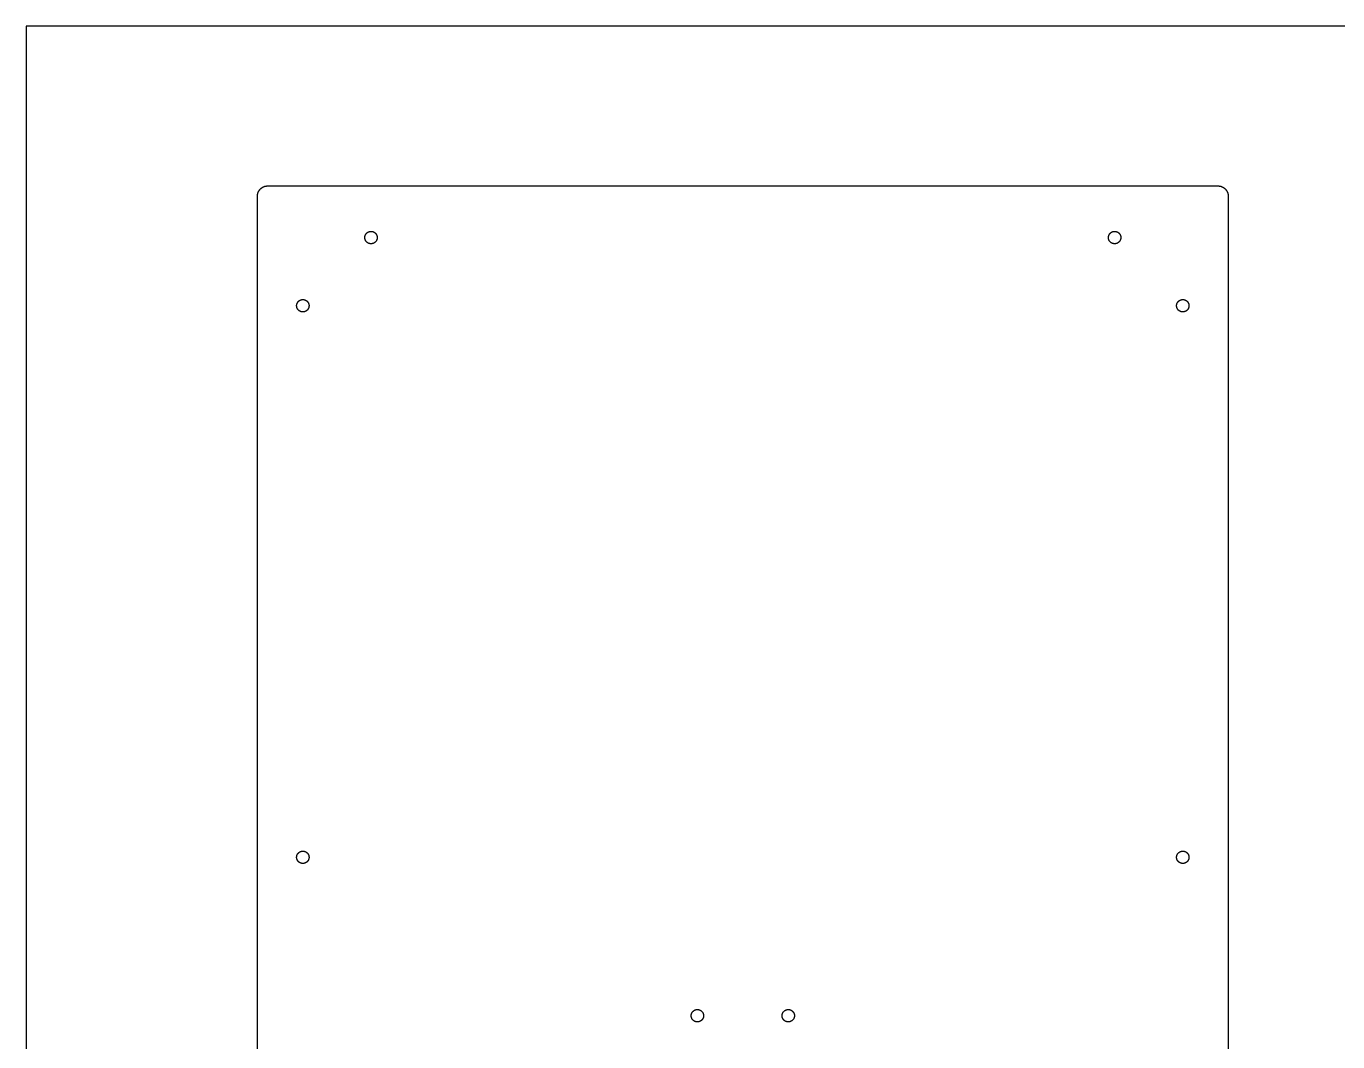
# Model space of a CAD drawing. Header units: millimetres. Extents: x 0 to 1736, y 0 to 1922.
# Drawn here: x 0 to 635, y 469 to 961 of the extents above; entities that cross this region are included whole.
import ezdxf

# ---------------------------------------------------------------- set-up
doc = ezdxf.new("R2010")
doc.units = ezdxf.units.MM
doc.header["$MEASUREMENT"] = 0
doc.layers.add('Default', color=18, linetype='Continuous', true_color=0x000000)

msp = doc.modelspace()

# ---------------------------------------------------------------- linework, layer by layer
at = {"layer": 'Default', "color": 251, "true_color": 0x696969}
msp.add_lwpolyline([(0, 0), (1736, 0), (1736, 961), (0, 961)], close=True, dxfattribs=at)
at = {"layer": 'Default'}
msp.add_lwpolyline([(111.91, 238.69), (111.91, 878.69), (111.91, 878.8), (111.92, 878.91), (111.92, 879.02), (111.93, 879.14), (111.95, 879.25), (111.96, 879.37), (111.98, 879.48), (112, 879.6), (112.02, 879.71), (112.05, 879.83), (112.07, 879.95), (112.11, 880.06), (112.14, 880.18), (112.18, 880.3), (112.22, 880.41), (112.26, 880.53), (112.31, 880.64), (112.36, 880.76), (112.42, 880.87), (112.47, 880.99), (112.53, 881.1), (112.59, 881.21), (112.66, 881.32), (112.73, 881.42), (112.8, 881.53), (112.87, 881.64), (112.95, 881.74), (113.03, 881.84), (113.11, 881.94), (113.2, 882.04), (113.29, 882.13), (113.38, 882.22), (113.47, 882.31), (113.57, 882.4), (113.66, 882.49), (113.76, 882.57), (113.86, 882.65), (113.97, 882.73), (114.07, 882.8), (114.18, 882.87), (114.29, 882.94), (114.39, 883.01), (114.51, 883.07), (114.62, 883.13), (114.73, 883.19), (114.84, 883.24), (114.96, 883.29), (115.07, 883.34), (115.19, 883.38), (115.3, 883.42), (115.42, 883.46), (115.54, 883.5), (115.65, 883.53), (115.77, 883.56), (115.89, 883.58), (116, 883.61), (116.12, 883.63), (116.24, 883.64), (116.35, 883.66), (116.46, 883.67), (116.58, 883.68), (116.69, 883.68), (116.8, 883.69), (116.91, 883.69), (576.91, 883.69), (577.02, 883.69), (577.14, 883.68), (577.25, 883.68), (577.36, 883.67), (577.48, 883.66), (577.59, 883.64), (577.71, 883.63), (577.82, 883.61), (577.94, 883.58), (578.06, 883.56), (578.17, 883.53), (578.29, 883.5), (578.41, 883.46), (578.52, 883.42), (578.64, 883.38), (578.75, 883.34), (578.87, 883.29), (578.98, 883.24), (579.1, 883.19), (579.21, 883.13), (579.32, 883.07), (579.43, 883.01), (579.54, 882.94), (579.65, 882.87), (579.76, 882.8), (579.86, 882.73), (579.96, 882.65), (580.07, 882.57), (580.16, 882.49), (580.26, 882.4), (580.36, 882.31), (580.45, 882.22), (580.54, 882.13), (580.63, 882.04), (580.71, 881.94), (580.8, 881.84), (580.88, 881.74), (580.95, 881.64), (581.03, 881.53), (581.1, 881.42), (581.17, 881.32), (581.23, 881.21), (581.3, 881.1), (581.35, 880.99), (581.41, 880.87), (581.46, 880.76), (581.52, 880.64), (581.56, 880.53), (581.61, 880.41), (581.65, 880.3), (581.69, 880.18), (581.72, 880.06), (581.75, 879.95), (581.78, 879.83), (581.81, 879.71), (581.83, 879.6), (581.85, 879.48), (581.87, 879.37), (581.88, 879.25), (581.89, 879.14), (581.9, 879.02), (581.91, 878.91), (581.91, 878.8), (581.91, 878.69), (581.91, 238.69)], dxfattribs=at)
for points in [[(166.91, 861.69), (166.98, 861.69), (167.05, 861.69), (167.11, 861.68), (167.18, 861.68), (167.25, 861.67), (167.32, 861.66), (167.39, 861.65), (167.46, 861.64), (167.53, 861.63), (167.6, 861.61), (167.67, 861.59), (167.74, 861.57), (167.81, 861.55), (167.88, 861.53), (167.95, 861.5), (168.02, 861.48), (168.09, 861.45), (168.16, 861.42), (168.22, 861.39), (168.29, 861.35), (168.36, 861.32), (168.42, 861.28), (168.49, 861.24), (168.56, 861.2), (168.62, 861.16), (168.68, 861.11), (168.74, 861.07), (168.8, 861.02), (168.86, 860.97), (168.92, 860.92), (168.98, 860.86), (169.03, 860.81), (169.09, 860.75), (169.14, 860.7), (169.19, 860.64), (169.24, 860.58), (169.29, 860.52), (169.34, 860.46), (169.38, 860.39), (169.42, 860.33), (169.47, 860.27), (169.51, 860.2), (169.54, 860.13), (169.58, 860.07), (169.61, 860), (169.64, 859.93), (169.67, 859.86), (169.7, 859.79), (169.73, 859.72), (169.75, 859.65), (169.78, 859.58), (169.8, 859.51), (169.82, 859.44), (169.83, 859.37), (169.85, 859.3), (169.86, 859.23), (169.88, 859.17), (169.89, 859.1), (169.89, 859.03), (169.9, 858.96), (169.91, 858.89), (169.91, 858.82), (169.91, 858.76), (169.91, 858.69), (169.91, 858.62), (169.91, 858.56), (169.91, 858.49), (169.9, 858.42), (169.89, 858.35), (169.89, 858.28), (169.88, 858.21), (169.86, 858.14), (169.85, 858.07), (169.83, 858), (169.82, 857.93), (169.8, 857.86), (169.78, 857.79), (169.75, 857.72), (169.73, 857.65), (169.7, 857.58), (169.67, 857.52), (169.64, 857.45), (169.61, 857.38), (169.58, 857.31), (169.54, 857.24), (169.51, 857.18), (169.47, 857.11), (169.42, 857.05), (169.38, 856.98), (169.34, 856.92), (169.29, 856.86), (169.24, 856.8), (169.19, 856.74), (169.14, 856.68), (169.09, 856.62), (169.03, 856.57), (168.98, 856.51), (168.92, 856.46), (168.86, 856.41), (168.8, 856.36), (168.74, 856.31), (168.68, 856.27), (168.62, 856.22), (168.56, 856.18), (168.49, 856.14), (168.42, 856.1), (168.36, 856.06), (168.29, 856.02), (168.22, 855.99), (168.16, 855.96), (168.09, 855.93), (168.02, 855.9), (167.95, 855.87), (167.88, 855.85), (167.81, 855.83), (167.74, 855.8), (167.67, 855.79), (167.6, 855.77), (167.53, 855.75), (167.46, 855.74), (167.39, 855.73), (167.32, 855.72), (167.25, 855.71), (167.18, 855.7), (167.11, 855.7), (167.05, 855.69), (166.98, 855.69), (166.91, 855.69), (166.85, 855.69), (166.78, 855.69), (166.71, 855.7), (166.64, 855.7), (166.58, 855.71), (166.51, 855.72), (166.44, 855.73), (166.37, 855.74), (166.3, 855.75), (166.23, 855.77), (166.16, 855.79), (166.09, 855.8), (166.02, 855.83), (165.95, 855.85), (165.88, 855.87), (165.81, 855.9), (165.74, 855.93), (165.67, 855.96), (165.6, 855.99), (165.54, 856.02), (165.47, 856.06), (165.4, 856.1), (165.34, 856.14), (165.27, 856.18), (165.21, 856.22), (165.15, 856.27), (165.08, 856.31), (165.02, 856.36), (164.96, 856.41), (164.9, 856.46), (164.85, 856.51), (164.79, 856.57), (164.74, 856.62), (164.69, 856.68), (164.63, 856.74), (164.58, 856.8), (164.54, 856.86), (164.49, 856.92), (164.45, 856.98), (164.4, 857.05), (164.36, 857.11), (164.32, 857.18), (164.28, 857.24), (164.25, 857.31), (164.21, 857.38), (164.18, 857.45), (164.15, 857.52), (164.12, 857.58), (164.1, 857.65), (164.07, 857.72), (164.05, 857.79), (164.03, 857.86), (164.01, 857.93), (163.99, 858), (163.98, 858.07), (163.96, 858.14), (163.95, 858.21), (163.94, 858.28), (163.93, 858.35), (163.93, 858.42), (163.92, 858.49), (163.92, 858.56), (163.91, 858.62), (163.91, 858.69), (163.91, 858.76), (163.92, 858.82), (163.92, 858.89), (163.93, 858.96), (163.93, 859.03), (163.94, 859.1), (163.95, 859.17), (163.96, 859.23), (163.98, 859.3), (163.99, 859.37), (164.01, 859.44), (164.03, 859.51), (164.05, 859.58), (164.07, 859.65), (164.1, 859.72), (164.12, 859.79), (164.15, 859.86), (164.18, 859.93), (164.21, 860), (164.25, 860.07), (164.28, 860.13), (164.32, 860.2), (164.36, 860.27), (164.4, 860.33), (164.45, 860.39), (164.49, 860.46), (164.54, 860.52), (164.58, 860.58), (164.63, 860.64), (164.69, 860.7), (164.74, 860.75), (164.79, 860.81), (164.85, 860.86), (164.9, 860.92), (164.96, 860.97), (165.02, 861.02), (165.08, 861.07), (165.15, 861.11), (165.21, 861.16), (165.27, 861.2), (165.34, 861.24), (165.4, 861.28), (165.47, 861.32), (165.54, 861.35), (165.6, 861.39), (165.67, 861.42), (165.74, 861.45), (165.81, 861.48), (165.88, 861.5), (165.95, 861.53), (166.02, 861.55), (166.09, 861.57), (166.16, 861.59), (166.23, 861.61), (166.3, 861.63), (166.37, 861.64), (166.44, 861.65), (166.51, 861.66), (166.58, 861.67), (166.64, 861.68), (166.71, 861.68), (166.78, 861.69), (166.85, 861.69)], [(526.91, 861.69), (526.98, 861.69), (527.05, 861.69), (527.11, 861.68), (527.18, 861.68), (527.25, 861.67), (527.32, 861.66), (527.39, 861.65), (527.46, 861.64), (527.53, 861.63), (527.6, 861.61), (527.67, 861.59), (527.74, 861.57), (527.81, 861.55), (527.88, 861.53), (527.95, 861.5), (528.02, 861.48), (528.09, 861.45), (528.16, 861.42), (528.22, 861.39), (528.29, 861.35), (528.36, 861.32), (528.42, 861.28), (528.49, 861.24), (528.56, 861.2), (528.62, 861.16), (528.68, 861.11), (528.74, 861.07), (528.8, 861.02), (528.86, 860.97), (528.92, 860.92), (528.98, 860.86), (529.03, 860.81), (529.09, 860.75), (529.14, 860.7), (529.19, 860.64), (529.24, 860.58), (529.29, 860.52), (529.34, 860.46), (529.38, 860.39), (529.42, 860.33), (529.47, 860.27), (529.51, 860.2), (529.54, 860.13), (529.58, 860.07), (529.61, 860), (529.64, 859.93), (529.67, 859.86), (529.7, 859.79), (529.73, 859.72), (529.75, 859.65), (529.78, 859.58), (529.8, 859.51), (529.82, 859.44), (529.83, 859.37), (529.85, 859.3), (529.86, 859.23), (529.88, 859.17), (529.89, 859.1), (529.89, 859.03), (529.9, 858.96), (529.91, 858.89), (529.91, 858.82), (529.91, 858.76), (529.91, 858.69), (529.91, 858.62), (529.91, 858.56), (529.91, 858.49), (529.9, 858.42), (529.89, 858.35), (529.89, 858.28), (529.88, 858.21), (529.86, 858.14), (529.85, 858.07), (529.83, 858), (529.82, 857.93), (529.8, 857.86), (529.78, 857.79), (529.75, 857.72), (529.73, 857.65), (529.7, 857.58), (529.67, 857.52), (529.64, 857.45), (529.61, 857.38), (529.58, 857.31), (529.54, 857.24), (529.51, 857.18), (529.47, 857.11), (529.42, 857.05), (529.38, 856.98), (529.34, 856.92), (529.29, 856.86), (529.24, 856.8), (529.19, 856.74), (529.14, 856.68), (529.09, 856.62), (529.03, 856.57), (528.98, 856.51), (528.92, 856.46), (528.86, 856.41), (528.8, 856.36), (528.74, 856.31), (528.68, 856.27), (528.62, 856.22), (528.56, 856.18), (528.49, 856.14), (528.42, 856.1), (528.36, 856.06), (528.29, 856.02), (528.22, 855.99), (528.16, 855.96), (528.09, 855.93), (528.02, 855.9), (527.95, 855.87), (527.88, 855.85), (527.81, 855.83), (527.74, 855.8), (527.67, 855.79), (527.6, 855.77), (527.53, 855.75), (527.46, 855.74), (527.39, 855.73), (527.32, 855.72), (527.25, 855.71), (527.18, 855.7), (527.11, 855.7), (527.05, 855.69), (526.98, 855.69), (526.91, 855.69), (526.85, 855.69), (526.78, 855.69), (526.71, 855.7), (526.64, 855.7), (526.58, 855.71), (526.51, 855.72), (526.44, 855.73), (526.37, 855.74), (526.3, 855.75), (526.23, 855.77), (526.16, 855.79), (526.09, 855.8), (526.02, 855.83), (525.95, 855.85), (525.88, 855.87), (525.81, 855.9), (525.74, 855.93), (525.67, 855.96), (525.6, 855.99), (525.54, 856.02), (525.47, 856.06), (525.4, 856.1), (525.34, 856.14), (525.27, 856.18), (525.21, 856.22), (525.15, 856.27), (525.08, 856.31), (525.02, 856.36), (524.96, 856.41), (524.9, 856.46), (524.85, 856.51), (524.79, 856.57), (524.74, 856.62), (524.69, 856.68), (524.63, 856.74), (524.58, 856.8), (524.54, 856.86), (524.49, 856.92), (524.45, 856.98), (524.4, 857.05), (524.36, 857.11), (524.32, 857.18), (524.28, 857.24), (524.25, 857.31), (524.21, 857.38), (524.18, 857.45), (524.15, 857.52), (524.12, 857.58), (524.1, 857.65), (524.07, 857.72), (524.05, 857.79), (524.03, 857.86), (524.01, 857.93), (523.99, 858), (523.98, 858.07), (523.96, 858.14), (523.95, 858.21), (523.94, 858.28), (523.93, 858.35), (523.93, 858.42), (523.92, 858.49), (523.92, 858.56), (523.91, 858.62), (523.91, 858.69), (523.91, 858.76), (523.92, 858.82), (523.92, 858.89), (523.93, 858.96), (523.93, 859.03), (523.94, 859.1), (523.95, 859.17), (523.96, 859.23), (523.98, 859.3), (523.99, 859.37), (524.01, 859.44), (524.03, 859.51), (524.05, 859.58), (524.07, 859.65), (524.1, 859.72), (524.12, 859.79), (524.15, 859.86), (524.18, 859.93), (524.21, 860), (524.25, 860.07), (524.28, 860.13), (524.32, 860.2), (524.36, 860.27), (524.4, 860.33), (524.45, 860.39), (524.49, 860.46), (524.54, 860.52), (524.58, 860.58), (524.63, 860.64), (524.69, 860.7), (524.74, 860.75), (524.79, 860.81), (524.85, 860.86), (524.9, 860.92), (524.96, 860.97), (525.02, 861.02), (525.08, 861.07), (525.15, 861.11), (525.21, 861.16), (525.27, 861.2), (525.34, 861.24), (525.4, 861.28), (525.47, 861.32), (525.54, 861.35), (525.6, 861.39), (525.67, 861.42), (525.74, 861.45), (525.81, 861.48), (525.88, 861.5), (525.95, 861.53), (526.02, 861.55), (526.09, 861.57), (526.16, 861.59), (526.23, 861.61), (526.3, 861.63), (526.37, 861.64), (526.44, 861.65), (526.51, 861.66), (526.58, 861.67), (526.64, 861.68), (526.71, 861.68), (526.78, 861.69), (526.85, 861.69)], [(133.91, 828.69), (133.98, 828.69), (134.05, 828.69), (134.11, 828.68), (134.18, 828.68), (134.25, 828.67), (134.32, 828.66), (134.39, 828.65), (134.46, 828.64), (134.53, 828.63), (134.6, 828.61), (134.67, 828.59), (134.74, 828.57), (134.81, 828.55), (134.88, 828.53), (134.95, 828.5), (135.02, 828.48), (135.09, 828.45), (135.16, 828.42), (135.22, 828.39), (135.29, 828.35), (135.36, 828.32), (135.42, 828.28), (135.49, 828.24), (135.56, 828.2), (135.62, 828.16), (135.68, 828.11), (135.74, 828.07), (135.8, 828.02), (135.86, 827.97), (135.92, 827.92), (135.98, 827.86), (136.03, 827.81), (136.09, 827.75), (136.14, 827.7), (136.19, 827.64), (136.24, 827.58), (136.29, 827.52), (136.34, 827.46), (136.38, 827.39), (136.42, 827.33), (136.47, 827.27), (136.51, 827.2), (136.54, 827.13), (136.58, 827.07), (136.61, 827), (136.64, 826.93), (136.67, 826.86), (136.7, 826.79), (136.73, 826.72), (136.75, 826.65), (136.78, 826.58), (136.8, 826.51), (136.82, 826.44), (136.83, 826.37), (136.85, 826.3), (136.86, 826.23), (136.88, 826.17), (136.89, 826.1), (136.89, 826.03), (136.9, 825.96), (136.91, 825.89), (136.91, 825.82), (136.91, 825.76), (136.91, 825.69), (136.91, 825.62), (136.91, 825.56), (136.91, 825.49), (136.9, 825.42), (136.89, 825.35), (136.89, 825.28), (136.88, 825.21), (136.86, 825.14), (136.85, 825.07), (136.83, 825), (136.82, 824.93), (136.8, 824.86), (136.78, 824.79), (136.75, 824.72), (136.73, 824.65), (136.7, 824.58), (136.67, 824.52), (136.64, 824.45), (136.61, 824.38), (136.58, 824.31), (136.54, 824.24), (136.51, 824.18), (136.47, 824.11), (136.42, 824.05), (136.38, 823.98), (136.34, 823.92), (136.29, 823.86), (136.24, 823.8), (136.19, 823.74), (136.14, 823.68), (136.09, 823.62), (136.03, 823.57), (135.98, 823.51), (135.92, 823.46), (135.86, 823.41), (135.8, 823.36), (135.74, 823.31), (135.68, 823.27), (135.62, 823.22), (135.56, 823.18), (135.49, 823.14), (135.42, 823.1), (135.36, 823.06), (135.29, 823.02), (135.22, 822.99), (135.16, 822.96), (135.09, 822.93), (135.02, 822.9), (134.95, 822.87), (134.88, 822.85), (134.81, 822.83), (134.74, 822.8), (134.67, 822.79), (134.6, 822.77), (134.53, 822.75), (134.46, 822.74), (134.39, 822.73), (134.32, 822.72), (134.25, 822.71), (134.18, 822.7), (134.11, 822.7), (134.05, 822.69), (133.98, 822.69), (133.91, 822.69), (133.85, 822.69), (133.78, 822.69), (133.71, 822.7), (133.64, 822.7), (133.58, 822.71), (133.51, 822.72), (133.44, 822.73), (133.37, 822.74), (133.3, 822.75), (133.23, 822.77), (133.16, 822.79), (133.09, 822.8), (133.02, 822.83), (132.95, 822.85), (132.88, 822.87), (132.81, 822.9), (132.74, 822.93), (132.67, 822.96), (132.6, 822.99), (132.54, 823.02), (132.47, 823.06), (132.4, 823.1), (132.34, 823.14), (132.27, 823.18), (132.21, 823.22), (132.15, 823.27), (132.08, 823.31), (132.02, 823.36), (131.96, 823.41), (131.9, 823.46), (131.85, 823.51), (131.79, 823.57), (131.74, 823.62), (131.69, 823.68), (131.63, 823.74), (131.58, 823.8), (131.54, 823.86), (131.49, 823.92), (131.45, 823.98), (131.4, 824.05), (131.36, 824.11), (131.32, 824.18), (131.28, 824.24), (131.25, 824.31), (131.21, 824.38), (131.18, 824.45), (131.15, 824.52), (131.12, 824.58), (131.1, 824.65), (131.07, 824.72), (131.05, 824.79), (131.03, 824.86), (131.01, 824.93), (130.99, 825), (130.98, 825.07), (130.96, 825.14), (130.95, 825.21), (130.94, 825.28), (130.93, 825.35), (130.93, 825.42), (130.92, 825.49), (130.92, 825.56), (130.91, 825.62), (130.91, 825.69), (130.91, 825.76), (130.92, 825.82), (130.92, 825.89), (130.93, 825.96), (130.93, 826.03), (130.94, 826.1), (130.95, 826.17), (130.96, 826.23), (130.98, 826.3), (130.99, 826.37), (131.01, 826.44), (131.03, 826.51), (131.05, 826.58), (131.07, 826.65), (131.1, 826.72), (131.12, 826.79), (131.15, 826.86), (131.18, 826.93), (131.21, 827), (131.25, 827.07), (131.28, 827.13), (131.32, 827.2), (131.36, 827.27), (131.4, 827.33), (131.45, 827.39), (131.49, 827.46), (131.54, 827.52), (131.58, 827.58), (131.63, 827.64), (131.69, 827.7), (131.74, 827.75), (131.79, 827.81), (131.85, 827.86), (131.9, 827.92), (131.96, 827.97), (132.02, 828.02), (132.08, 828.07), (132.15, 828.11), (132.21, 828.16), (132.27, 828.2), (132.34, 828.24), (132.4, 828.28), (132.47, 828.32), (132.54, 828.35), (132.6, 828.39), (132.67, 828.42), (132.74, 828.45), (132.81, 828.48), (132.88, 828.5), (132.95, 828.53), (133.02, 828.55), (133.09, 828.57), (133.16, 828.59), (133.23, 828.61), (133.3, 828.63), (133.37, 828.64), (133.44, 828.65), (133.51, 828.66), (133.58, 828.67), (133.64, 828.68), (133.71, 828.68), (133.78, 828.69), (133.85, 828.69)], [(559.91, 828.69), (559.98, 828.69), (560.05, 828.69), (560.11, 828.68), (560.18, 828.68), (560.25, 828.67), (560.32, 828.66), (560.39, 828.65), (560.46, 828.64), (560.53, 828.63), (560.6, 828.61), (560.67, 828.59), (560.74, 828.57), (560.81, 828.55), (560.88, 828.53), (560.95, 828.5), (561.02, 828.48), (561.09, 828.45), (561.16, 828.42), (561.22, 828.39), (561.29, 828.35), (561.36, 828.32), (561.42, 828.28), (561.49, 828.24), (561.56, 828.2), (561.62, 828.16), (561.68, 828.11), (561.74, 828.07), (561.8, 828.02), (561.86, 827.97), (561.92, 827.92), (561.98, 827.86), (562.03, 827.81), (562.09, 827.75), (562.14, 827.7), (562.19, 827.64), (562.24, 827.58), (562.29, 827.52), (562.34, 827.46), (562.38, 827.39), (562.42, 827.33), (562.47, 827.27), (562.51, 827.2), (562.54, 827.13), (562.58, 827.07), (562.61, 827), (562.64, 826.93), (562.67, 826.86), (562.7, 826.79), (562.73, 826.72), (562.75, 826.65), (562.78, 826.58), (562.8, 826.51), (562.82, 826.44), (562.83, 826.37), (562.85, 826.3), (562.86, 826.23), (562.88, 826.17), (562.89, 826.1), (562.89, 826.03), (562.9, 825.96), (562.91, 825.89), (562.91, 825.82), (562.91, 825.76), (562.91, 825.69), (562.91, 825.62), (562.91, 825.56), (562.91, 825.49), (562.9, 825.42), (562.89, 825.35), (562.89, 825.28), (562.88, 825.21), (562.86, 825.14), (562.85, 825.07), (562.83, 825), (562.82, 824.93), (562.8, 824.86), (562.78, 824.79), (562.75, 824.72), (562.73, 824.65), (562.7, 824.58), (562.67, 824.52), (562.64, 824.45), (562.61, 824.38), (562.58, 824.31), (562.54, 824.24), (562.51, 824.18), (562.47, 824.11), (562.42, 824.05), (562.38, 823.98), (562.34, 823.92), (562.29, 823.86), (562.24, 823.8), (562.19, 823.74), (562.14, 823.68), (562.09, 823.62), (562.03, 823.57), (561.98, 823.51), (561.92, 823.46), (561.86, 823.41), (561.8, 823.36), (561.74, 823.31), (561.68, 823.27), (561.62, 823.22), (561.56, 823.18), (561.49, 823.14), (561.42, 823.1), (561.36, 823.06), (561.29, 823.02), (561.22, 822.99), (561.16, 822.96), (561.09, 822.93), (561.02, 822.9), (560.95, 822.87), (560.88, 822.85), (560.81, 822.83), (560.74, 822.8), (560.67, 822.79), (560.6, 822.77), (560.53, 822.75), (560.46, 822.74), (560.39, 822.73), (560.32, 822.72), (560.25, 822.71), (560.18, 822.7), (560.11, 822.7), (560.05, 822.69), (559.98, 822.69), (559.91, 822.69), (559.85, 822.69), (559.78, 822.69), (559.71, 822.7), (559.64, 822.7), (559.58, 822.71), (559.51, 822.72), (559.44, 822.73), (559.37, 822.74), (559.3, 822.75), (559.23, 822.77), (559.16, 822.79), (559.09, 822.8), (559.02, 822.83), (558.95, 822.85), (558.88, 822.87), (558.81, 822.9), (558.74, 822.93), (558.67, 822.96), (558.6, 822.99), (558.54, 823.02), (558.47, 823.06), (558.4, 823.1), (558.34, 823.14), (558.27, 823.18), (558.21, 823.22), (558.15, 823.27), (558.08, 823.31), (558.02, 823.36), (557.96, 823.41), (557.9, 823.46), (557.85, 823.51), (557.79, 823.57), (557.74, 823.62), (557.69, 823.68), (557.63, 823.74), (557.58, 823.8), (557.54, 823.86), (557.49, 823.92), (557.45, 823.98), (557.4, 824.05), (557.36, 824.11), (557.32, 824.18), (557.28, 824.24), (557.25, 824.31), (557.21, 824.38), (557.18, 824.45), (557.15, 824.52), (557.12, 824.58), (557.1, 824.65), (557.07, 824.72), (557.05, 824.79), (557.03, 824.86), (557.01, 824.93), (556.99, 825), (556.98, 825.07), (556.96, 825.14), (556.95, 825.21), (556.94, 825.28), (556.93, 825.35), (556.93, 825.42), (556.92, 825.49), (556.92, 825.56), (556.91, 825.62), (556.91, 825.69), (556.91, 825.76), (556.92, 825.82), (556.92, 825.89), (556.93, 825.96), (556.93, 826.03), (556.94, 826.1), (556.95, 826.17), (556.96, 826.23), (556.98, 826.3), (556.99, 826.37), (557.01, 826.44), (557.03, 826.51), (557.05, 826.58), (557.07, 826.65), (557.1, 826.72), (557.12, 826.79), (557.15, 826.86), (557.18, 826.93), (557.21, 827), (557.25, 827.07), (557.28, 827.13), (557.32, 827.2), (557.36, 827.27), (557.4, 827.33), (557.45, 827.39), (557.49, 827.46), (557.54, 827.52), (557.58, 827.58), (557.63, 827.64), (557.69, 827.7), (557.74, 827.75), (557.79, 827.81), (557.85, 827.86), (557.9, 827.92), (557.96, 827.97), (558.02, 828.02), (558.08, 828.07), (558.15, 828.11), (558.21, 828.16), (558.27, 828.2), (558.34, 828.24), (558.4, 828.28), (558.47, 828.32), (558.54, 828.35), (558.6, 828.39), (558.67, 828.42), (558.74, 828.45), (558.81, 828.48), (558.88, 828.5), (558.95, 828.53), (559.02, 828.55), (559.09, 828.57), (559.16, 828.59), (559.23, 828.61), (559.3, 828.63), (559.37, 828.64), (559.44, 828.65), (559.51, 828.66), (559.58, 828.67), (559.64, 828.68), (559.71, 828.68), (559.78, 828.69), (559.85, 828.69)], [(133.91, 561.69), (133.98, 561.69), (134.05, 561.69), (134.11, 561.68), (134.18, 561.68), (134.25, 561.67), (134.32, 561.66), (134.39, 561.65), (134.46, 561.64), (134.53, 561.63), (134.6, 561.61), (134.67, 561.59), (134.74, 561.57), (134.81, 561.55), (134.88, 561.53), (134.95, 561.5), (135.02, 561.48), (135.09, 561.45), (135.16, 561.42), (135.22, 561.39), (135.29, 561.35), (135.36, 561.32), (135.42, 561.28), (135.49, 561.24), (135.56, 561.2), (135.62, 561.16), (135.68, 561.11), (135.74, 561.07), (135.8, 561.02), (135.86, 560.97), (135.92, 560.92), (135.98, 560.86), (136.03, 560.81), (136.09, 560.75), (136.14, 560.7), (136.19, 560.64), (136.24, 560.58), (136.29, 560.52), (136.34, 560.46), (136.38, 560.39), (136.42, 560.33), (136.47, 560.27), (136.51, 560.2), (136.54, 560.13), (136.58, 560.07), (136.61, 560), (136.64, 559.93), (136.67, 559.86), (136.7, 559.79), (136.73, 559.72), (136.75, 559.65), (136.78, 559.58), (136.8, 559.51), (136.82, 559.44), (136.83, 559.37), (136.85, 559.3), (136.86, 559.23), (136.88, 559.17), (136.89, 559.1), (136.89, 559.03), (136.9, 558.96), (136.91, 558.89), (136.91, 558.82), (136.91, 558.76), (136.91, 558.69), (136.91, 558.62), (136.91, 558.56), (136.91, 558.49), (136.9, 558.42), (136.89, 558.35), (136.89, 558.28), (136.88, 558.21), (136.86, 558.14), (136.85, 558.07), (136.83, 558), (136.82, 557.93), (136.8, 557.86), (136.78, 557.79), (136.75, 557.72), (136.73, 557.65), (136.7, 557.58), (136.67, 557.52), (136.64, 557.45), (136.61, 557.38), (136.58, 557.31), (136.54, 557.24), (136.51, 557.18), (136.47, 557.11), (136.42, 557.05), (136.38, 556.98), (136.34, 556.92), (136.29, 556.86), (136.24, 556.8), (136.19, 556.74), (136.14, 556.68), (136.09, 556.62), (136.03, 556.57), (135.98, 556.51), (135.92, 556.46), (135.86, 556.41), (135.8, 556.36), (135.74, 556.31), (135.68, 556.27), (135.62, 556.22), (135.56, 556.18), (135.49, 556.14), (135.42, 556.1), (135.36, 556.06), (135.29, 556.02), (135.22, 555.99), (135.16, 555.96), (135.09, 555.93), (135.02, 555.9), (134.95, 555.87), (134.88, 555.85), (134.81, 555.83), (134.74, 555.8), (134.67, 555.79), (134.6, 555.77), (134.53, 555.75), (134.46, 555.74), (134.39, 555.73), (134.32, 555.72), (134.25, 555.71), (134.18, 555.7), (134.11, 555.7), (134.05, 555.69), (133.98, 555.69), (133.91, 555.69), (133.85, 555.69), (133.78, 555.69), (133.71, 555.7), (133.64, 555.7), (133.58, 555.71), (133.51, 555.72), (133.44, 555.73), (133.37, 555.74), (133.3, 555.75), (133.23, 555.77), (133.16, 555.79), (133.09, 555.8), (133.02, 555.83), (132.95, 555.85), (132.88, 555.87), (132.81, 555.9), (132.74, 555.93), (132.67, 555.96), (132.6, 555.99), (132.54, 556.02), (132.47, 556.06), (132.4, 556.1), (132.34, 556.14), (132.27, 556.18), (132.21, 556.22), (132.15, 556.27), (132.08, 556.31), (132.02, 556.36), (131.96, 556.41), (131.9, 556.46), (131.85, 556.51), (131.79, 556.57), (131.74, 556.62), (131.69, 556.68), (131.63, 556.74), (131.58, 556.8), (131.54, 556.86), (131.49, 556.92), (131.45, 556.98), (131.4, 557.05), (131.36, 557.11), (131.32, 557.18), (131.28, 557.24), (131.25, 557.31), (131.21, 557.38), (131.18, 557.45), (131.15, 557.52), (131.12, 557.58), (131.1, 557.65), (131.07, 557.72), (131.05, 557.79), (131.03, 557.86), (131.01, 557.93), (130.99, 558), (130.98, 558.07), (130.96, 558.14), (130.95, 558.21), (130.94, 558.28), (130.93, 558.35), (130.93, 558.42), (130.92, 558.49), (130.92, 558.56), (130.91, 558.62), (130.91, 558.69), (130.91, 558.76), (130.92, 558.82), (130.92, 558.89), (130.93, 558.96), (130.93, 559.03), (130.94, 559.1), (130.95, 559.17), (130.96, 559.23), (130.98, 559.3), (130.99, 559.37), (131.01, 559.44), (131.03, 559.51), (131.05, 559.58), (131.07, 559.65), (131.1, 559.72), (131.12, 559.79), (131.15, 559.86), (131.18, 559.93), (131.21, 560), (131.25, 560.07), (131.28, 560.13), (131.32, 560.2), (131.36, 560.27), (131.4, 560.33), (131.45, 560.39), (131.49, 560.46), (131.54, 560.52), (131.58, 560.58), (131.63, 560.64), (131.69, 560.7), (131.74, 560.75), (131.79, 560.81), (131.85, 560.86), (131.9, 560.92), (131.96, 560.97), (132.02, 561.02), (132.08, 561.07), (132.15, 561.11), (132.21, 561.16), (132.27, 561.2), (132.34, 561.24), (132.4, 561.28), (132.47, 561.32), (132.54, 561.35), (132.6, 561.39), (132.67, 561.42), (132.74, 561.45), (132.81, 561.48), (132.88, 561.5), (132.95, 561.53), (133.02, 561.55), (133.09, 561.57), (133.16, 561.59), (133.23, 561.61), (133.3, 561.63), (133.37, 561.64), (133.44, 561.65), (133.51, 561.66), (133.58, 561.67), (133.64, 561.68), (133.71, 561.68), (133.78, 561.69), (133.85, 561.69)], [(559.91, 561.69), (559.98, 561.69), (560.05, 561.69), (560.11, 561.68), (560.18, 561.68), (560.25, 561.67), (560.32, 561.66), (560.39, 561.65), (560.46, 561.64), (560.53, 561.63), (560.6, 561.61), (560.67, 561.59), (560.74, 561.57), (560.81, 561.55), (560.88, 561.53), (560.95, 561.5), (561.02, 561.48), (561.09, 561.45), (561.16, 561.42), (561.22, 561.39), (561.29, 561.35), (561.36, 561.32), (561.42, 561.28), (561.49, 561.24), (561.56, 561.2), (561.62, 561.16), (561.68, 561.11), (561.74, 561.07), (561.8, 561.02), (561.86, 560.97), (561.92, 560.92), (561.98, 560.86), (562.03, 560.81), (562.09, 560.75), (562.14, 560.7), (562.19, 560.64), (562.24, 560.58), (562.29, 560.52), (562.34, 560.46), (562.38, 560.39), (562.42, 560.33), (562.47, 560.27), (562.51, 560.2), (562.54, 560.13), (562.58, 560.07), (562.61, 560), (562.64, 559.93), (562.67, 559.86), (562.7, 559.79), (562.73, 559.72), (562.75, 559.65), (562.78, 559.58), (562.8, 559.51), (562.82, 559.44), (562.83, 559.37), (562.85, 559.3), (562.86, 559.23), (562.88, 559.17), (562.89, 559.1), (562.89, 559.03), (562.9, 558.96), (562.91, 558.89), (562.91, 558.82), (562.91, 558.76), (562.91, 558.69), (562.91, 558.62), (562.91, 558.56), (562.91, 558.49), (562.9, 558.42), (562.89, 558.35), (562.89, 558.28), (562.88, 558.21), (562.86, 558.14), (562.85, 558.07), (562.83, 558), (562.82, 557.93), (562.8, 557.86), (562.78, 557.79), (562.75, 557.72), (562.73, 557.65), (562.7, 557.58), (562.67, 557.52), (562.64, 557.45), (562.61, 557.38), (562.58, 557.31), (562.54, 557.24), (562.51, 557.18), (562.47, 557.11), (562.42, 557.05), (562.38, 556.98), (562.34, 556.92), (562.29, 556.86), (562.24, 556.8), (562.19, 556.74), (562.14, 556.68), (562.09, 556.62), (562.03, 556.57), (561.98, 556.51), (561.92, 556.46), (561.86, 556.41), (561.8, 556.36), (561.74, 556.31), (561.68, 556.27), (561.62, 556.22), (561.56, 556.18), (561.49, 556.14), (561.42, 556.1), (561.36, 556.06), (561.29, 556.02), (561.22, 555.99), (561.16, 555.96), (561.09, 555.93), (561.02, 555.9), (560.95, 555.87), (560.88, 555.85), (560.81, 555.83), (560.74, 555.8), (560.67, 555.79), (560.6, 555.77), (560.53, 555.75), (560.46, 555.74), (560.39, 555.73), (560.32, 555.72), (560.25, 555.71), (560.18, 555.7), (560.11, 555.7), (560.05, 555.69), (559.98, 555.69), (559.91, 555.69), (559.85, 555.69), (559.78, 555.69), (559.71, 555.7), (559.64, 555.7), (559.58, 555.71), (559.51, 555.72), (559.44, 555.73), (559.37, 555.74), (559.3, 555.75), (559.23, 555.77), (559.16, 555.79), (559.09, 555.8), (559.02, 555.83), (558.95, 555.85), (558.88, 555.87), (558.81, 555.9), (558.74, 555.93), (558.67, 555.96), (558.6, 555.99), (558.54, 556.02), (558.47, 556.06), (558.4, 556.1), (558.34, 556.14), (558.27, 556.18), (558.21, 556.22), (558.15, 556.27), (558.08, 556.31), (558.02, 556.36), (557.96, 556.41), (557.9, 556.46), (557.85, 556.51), (557.79, 556.57), (557.74, 556.62), (557.69, 556.68), (557.63, 556.74), (557.58, 556.8), (557.54, 556.86), (557.49, 556.92), (557.45, 556.98), (557.4, 557.05), (557.36, 557.11), (557.32, 557.18), (557.28, 557.24), (557.25, 557.31), (557.21, 557.38), (557.18, 557.45), (557.15, 557.52), (557.12, 557.58), (557.1, 557.65), (557.07, 557.72), (557.05, 557.79), (557.03, 557.86), (557.01, 557.93), (556.99, 558), (556.98, 558.07), (556.96, 558.14), (556.95, 558.21), (556.94, 558.28), (556.93, 558.35), (556.93, 558.42), (556.92, 558.49), (556.92, 558.56), (556.91, 558.62), (556.91, 558.69), (556.91, 558.76), (556.92, 558.82), (556.92, 558.89), (556.93, 558.96), (556.93, 559.03), (556.94, 559.1), (556.95, 559.17), (556.96, 559.23), (556.98, 559.3), (556.99, 559.37), (557.01, 559.44), (557.03, 559.51), (557.05, 559.58), (557.07, 559.65), (557.1, 559.72), (557.12, 559.79), (557.15, 559.86), (557.18, 559.93), (557.21, 560), (557.25, 560.07), (557.28, 560.13), (557.32, 560.2), (557.36, 560.27), (557.4, 560.33), (557.45, 560.39), (557.49, 560.46), (557.54, 560.52), (557.58, 560.58), (557.63, 560.64), (557.69, 560.7), (557.74, 560.75), (557.79, 560.81), (557.85, 560.86), (557.9, 560.92), (557.96, 560.97), (558.02, 561.02), (558.08, 561.07), (558.15, 561.11), (558.21, 561.16), (558.27, 561.2), (558.34, 561.24), (558.4, 561.28), (558.47, 561.32), (558.54, 561.35), (558.6, 561.39), (558.67, 561.42), (558.74, 561.45), (558.81, 561.48), (558.88, 561.5), (558.95, 561.53), (559.02, 561.55), (559.09, 561.57), (559.16, 561.59), (559.23, 561.61), (559.3, 561.63), (559.37, 561.64), (559.44, 561.65), (559.51, 561.66), (559.58, 561.67), (559.64, 561.68), (559.71, 561.68), (559.78, 561.69), (559.85, 561.69)], [(327.91, 481.99), (327.91, 481.92), (327.91, 481.86), (327.9, 481.79), (327.9, 481.72), (327.89, 481.65), (327.88, 481.58), (327.87, 481.51), (327.86, 481.44), (327.85, 481.38), (327.83, 481.31), (327.81, 481.24), (327.8, 481.17), (327.77, 481.1), (327.75, 481.03), (327.73, 480.96), (327.7, 480.89), (327.67, 480.82), (327.64, 480.75), (327.61, 480.68), (327.58, 480.61), (327.54, 480.55), (327.5, 480.48), (327.46, 480.41), (327.42, 480.35), (327.38, 480.29), (327.33, 480.22), (327.29, 480.16), (327.24, 480.1), (327.19, 480.04), (327.14, 479.98), (327.09, 479.93), (327.03, 479.87), (326.98, 479.82), (326.92, 479.76), (326.86, 479.71), (326.8, 479.66), (326.74, 479.61), (326.68, 479.57), (326.62, 479.52), (326.55, 479.48), (326.49, 479.44), (326.42, 479.4), (326.36, 479.36), (326.29, 479.33), (326.22, 479.29), (326.15, 479.26), (326.08, 479.23), (326.02, 479.2), (325.95, 479.17), (325.88, 479.15), (325.81, 479.13), (325.74, 479.11), (325.67, 479.09), (325.6, 479.07), (325.53, 479.05), (325.46, 479.04), (325.39, 479.03), (325.32, 479.02), (325.25, 479.01), (325.18, 479), (325.11, 479), (325.05, 478.99), (324.98, 478.99), (324.91, 478.99), (324.84, 478.99), (324.78, 478.99), (324.71, 479), (324.64, 479), (324.57, 479.01), (324.5, 479.02), (324.44, 479.03), (324.37, 479.04), (324.3, 479.05), (324.23, 479.07), (324.16, 479.09), (324.09, 479.11), (324.02, 479.13), (323.95, 479.15), (323.88, 479.17), (323.81, 479.2), (323.74, 479.23), (323.67, 479.26), (323.6, 479.29), (323.53, 479.33), (323.47, 479.36), (323.4, 479.4), (323.33, 479.44), (323.27, 479.48), (323.21, 479.52), (323.14, 479.57), (323.08, 479.61), (323.02, 479.66), (322.96, 479.71), (322.9, 479.76), (322.85, 479.82), (322.79, 479.87), (322.74, 479.93), (322.68, 479.98), (322.63, 480.04), (322.58, 480.1), (322.53, 480.16), (322.49, 480.22), (322.44, 480.29), (322.4, 480.35), (322.36, 480.41), (322.32, 480.48), (322.28, 480.55), (322.25, 480.61), (322.21, 480.68), (322.18, 480.75), (322.15, 480.82), (322.12, 480.89), (322.1, 480.96), (322.07, 481.03), (322.05, 481.1), (322.03, 481.17), (322.01, 481.24), (321.99, 481.31), (321.98, 481.38), (321.96, 481.44), (321.95, 481.51), (321.94, 481.58), (321.93, 481.65), (321.92, 481.72), (321.92, 481.79), (321.91, 481.86), (321.91, 481.92), (321.91, 481.99), (321.91, 482.06), (321.91, 482.12), (321.92, 482.19), (321.92, 482.26), (321.93, 482.33), (321.94, 482.4), (321.95, 482.47), (321.96, 482.54), (321.98, 482.61), (321.99, 482.68), (322.01, 482.75), (322.03, 482.82), (322.05, 482.89), (322.07, 482.96), (322.1, 483.03), (322.12, 483.1), (322.15, 483.16), (322.18, 483.23), (322.21, 483.3), (322.25, 483.37), (322.28, 483.44), (322.32, 483.5), (322.36, 483.57), (322.4, 483.63), (322.44, 483.7), (322.49, 483.76), (322.53, 483.82), (322.58, 483.88), (322.63, 483.94), (322.68, 484), (322.74, 484.06), (322.79, 484.11), (322.85, 484.17), (322.9, 484.22), (322.96, 484.27), (323.02, 484.32), (323.08, 484.37), (323.14, 484.41), (323.21, 484.46), (323.27, 484.5), (323.33, 484.54), (323.4, 484.58), (323.47, 484.62), (323.53, 484.66), (323.6, 484.69), (323.67, 484.72), (323.74, 484.75), (323.81, 484.78), (323.88, 484.81), (323.95, 484.83), (324.02, 484.85), (324.09, 484.88), (324.16, 484.89), (324.23, 484.91), (324.3, 484.93), (324.37, 484.94), (324.44, 484.95), (324.5, 484.96), (324.57, 484.97), (324.64, 484.98), (324.71, 484.98), (324.78, 484.99), (324.84, 484.99), (324.91, 484.99), (324.98, 484.99), (325.05, 484.99), (325.11, 484.98), (325.18, 484.98), (325.25, 484.97), (325.32, 484.96), (325.39, 484.95), (325.46, 484.94), (325.53, 484.93), (325.6, 484.91), (325.67, 484.89), (325.74, 484.88), (325.81, 484.85), (325.88, 484.83), (325.95, 484.81), (326.02, 484.78), (326.08, 484.75), (326.15, 484.72), (326.22, 484.69), (326.29, 484.66), (326.36, 484.62), (326.42, 484.58), (326.49, 484.54), (326.55, 484.5), (326.62, 484.46), (326.68, 484.41), (326.74, 484.37), (326.8, 484.32), (326.86, 484.27), (326.92, 484.22), (326.98, 484.17), (327.03, 484.11), (327.09, 484.06), (327.14, 484), (327.19, 483.94), (327.24, 483.88), (327.29, 483.82), (327.33, 483.76), (327.38, 483.7), (327.42, 483.63), (327.46, 483.57), (327.5, 483.5), (327.54, 483.44), (327.58, 483.37), (327.61, 483.3), (327.64, 483.23), (327.67, 483.16), (327.7, 483.1), (327.73, 483.03), (327.75, 482.96), (327.77, 482.89), (327.8, 482.82), (327.81, 482.75), (327.83, 482.68), (327.85, 482.61), (327.86, 482.54), (327.87, 482.47), (327.88, 482.4), (327.89, 482.33), (327.9, 482.26), (327.9, 482.19), (327.91, 482.12), (327.91, 482.06)], [(371.91, 481.99), (371.91, 481.92), (371.91, 481.86), (371.9, 481.79), (371.9, 481.72), (371.89, 481.65), (371.88, 481.58), (371.87, 481.51), (371.86, 481.44), (371.85, 481.38), (371.83, 481.31), (371.81, 481.24), (371.8, 481.17), (371.77, 481.1), (371.75, 481.03), (371.73, 480.96), (371.7, 480.89), (371.67, 480.82), (371.64, 480.75), (371.61, 480.68), (371.58, 480.61), (371.54, 480.55), (371.5, 480.48), (371.46, 480.41), (371.42, 480.35), (371.38, 480.29), (371.33, 480.22), (371.29, 480.16), (371.24, 480.1), (371.19, 480.04), (371.14, 479.98), (371.09, 479.93), (371.03, 479.87), (370.98, 479.82), (370.92, 479.76), (370.86, 479.71), (370.8, 479.66), (370.74, 479.61), (370.68, 479.57), (370.62, 479.52), (370.55, 479.48), (370.49, 479.44), (370.42, 479.4), (370.36, 479.36), (370.29, 479.33), (370.22, 479.29), (370.15, 479.26), (370.08, 479.23), (370.02, 479.2), (369.95, 479.17), (369.88, 479.15), (369.81, 479.13), (369.74, 479.11), (369.67, 479.09), (369.6, 479.07), (369.53, 479.05), (369.46, 479.04), (369.39, 479.03), (369.32, 479.02), (369.25, 479.01), (369.18, 479), (369.11, 479), (369.05, 478.99), (368.98, 478.99), (368.91, 478.99), (368.84, 478.99), (368.78, 478.99), (368.71, 479), (368.64, 479), (368.57, 479.01), (368.5, 479.02), (368.44, 479.03), (368.37, 479.04), (368.3, 479.05), (368.23, 479.07), (368.16, 479.09), (368.09, 479.11), (368.02, 479.13), (367.95, 479.15), (367.88, 479.17), (367.81, 479.2), (367.74, 479.23), (367.67, 479.26), (367.6, 479.29), (367.53, 479.33), (367.47, 479.36), (367.4, 479.4), (367.33, 479.44), (367.27, 479.48), (367.21, 479.52), (367.14, 479.57), (367.08, 479.61), (367.02, 479.66), (366.96, 479.71), (366.9, 479.76), (366.85, 479.82), (366.79, 479.87), (366.74, 479.93), (366.68, 479.98), (366.63, 480.04), (366.58, 480.1), (366.53, 480.16), (366.49, 480.22), (366.44, 480.29), (366.4, 480.35), (366.36, 480.41), (366.32, 480.48), (366.28, 480.55), (366.25, 480.61), (366.21, 480.68), (366.18, 480.75), (366.15, 480.82), (366.12, 480.89), (366.1, 480.96), (366.07, 481.03), (366.05, 481.1), (366.03, 481.17), (366.01, 481.24), (365.99, 481.31), (365.98, 481.38), (365.96, 481.44), (365.95, 481.51), (365.94, 481.58), (365.93, 481.65), (365.92, 481.72), (365.92, 481.79), (365.91, 481.86), (365.91, 481.92), (365.91, 481.99), (365.91, 482.06), (365.91, 482.12), (365.92, 482.19), (365.92, 482.26), (365.93, 482.33), (365.94, 482.4), (365.95, 482.47), (365.96, 482.54), (365.98, 482.61), (365.99, 482.68), (366.01, 482.75), (366.03, 482.82), (366.05, 482.89), (366.07, 482.96), (366.1, 483.03), (366.12, 483.1), (366.15, 483.16), (366.18, 483.23), (366.21, 483.3), (366.25, 483.37), (366.28, 483.44), (366.32, 483.5), (366.36, 483.57), (366.4, 483.63), (366.44, 483.7), (366.49, 483.76), (366.53, 483.82), (366.58, 483.88), (366.63, 483.94), (366.68, 484), (366.74, 484.06), (366.79, 484.11), (366.85, 484.17), (366.9, 484.22), (366.96, 484.27), (367.02, 484.32), (367.08, 484.37), (367.14, 484.41), (367.21, 484.46), (367.27, 484.5), (367.33, 484.54), (367.4, 484.58), (367.47, 484.62), (367.53, 484.66), (367.6, 484.69), (367.67, 484.72), (367.74, 484.75), (367.81, 484.78), (367.88, 484.81), (367.95, 484.83), (368.02, 484.85), (368.09, 484.88), (368.16, 484.89), (368.23, 484.91), (368.3, 484.93), (368.37, 484.94), (368.44, 484.95), (368.5, 484.96), (368.57, 484.97), (368.64, 484.98), (368.71, 484.98), (368.78, 484.99), (368.84, 484.99), (368.91, 484.99), (368.98, 484.99), (369.05, 484.99), (369.11, 484.98), (369.18, 484.98), (369.25, 484.97), (369.32, 484.96), (369.39, 484.95), (369.46, 484.94), (369.53, 484.93), (369.6, 484.91), (369.67, 484.89), (369.74, 484.88), (369.81, 484.85), (369.88, 484.83), (369.95, 484.81), (370.02, 484.78), (370.08, 484.75), (370.15, 484.72), (370.22, 484.69), (370.29, 484.66), (370.36, 484.62), (370.42, 484.58), (370.49, 484.54), (370.55, 484.5), (370.62, 484.46), (370.68, 484.41), (370.74, 484.37), (370.8, 484.32), (370.86, 484.27), (370.92, 484.22), (370.98, 484.17), (371.03, 484.11), (371.09, 484.06), (371.14, 484), (371.19, 483.94), (371.24, 483.88), (371.29, 483.82), (371.33, 483.76), (371.38, 483.7), (371.42, 483.63), (371.46, 483.57), (371.5, 483.5), (371.54, 483.44), (371.58, 483.37), (371.61, 483.3), (371.64, 483.23), (371.67, 483.16), (371.7, 483.1), (371.73, 483.03), (371.75, 482.96), (371.77, 482.89), (371.8, 482.82), (371.81, 482.75), (371.83, 482.68), (371.85, 482.61), (371.86, 482.54), (371.87, 482.47), (371.88, 482.4), (371.89, 482.33), (371.9, 482.26), (371.9, 482.19), (371.91, 482.12), (371.91, 482.06)]]:
    msp.add_lwpolyline(points, close=True, dxfattribs=at)

doc.saveas('drawing.dxf')
